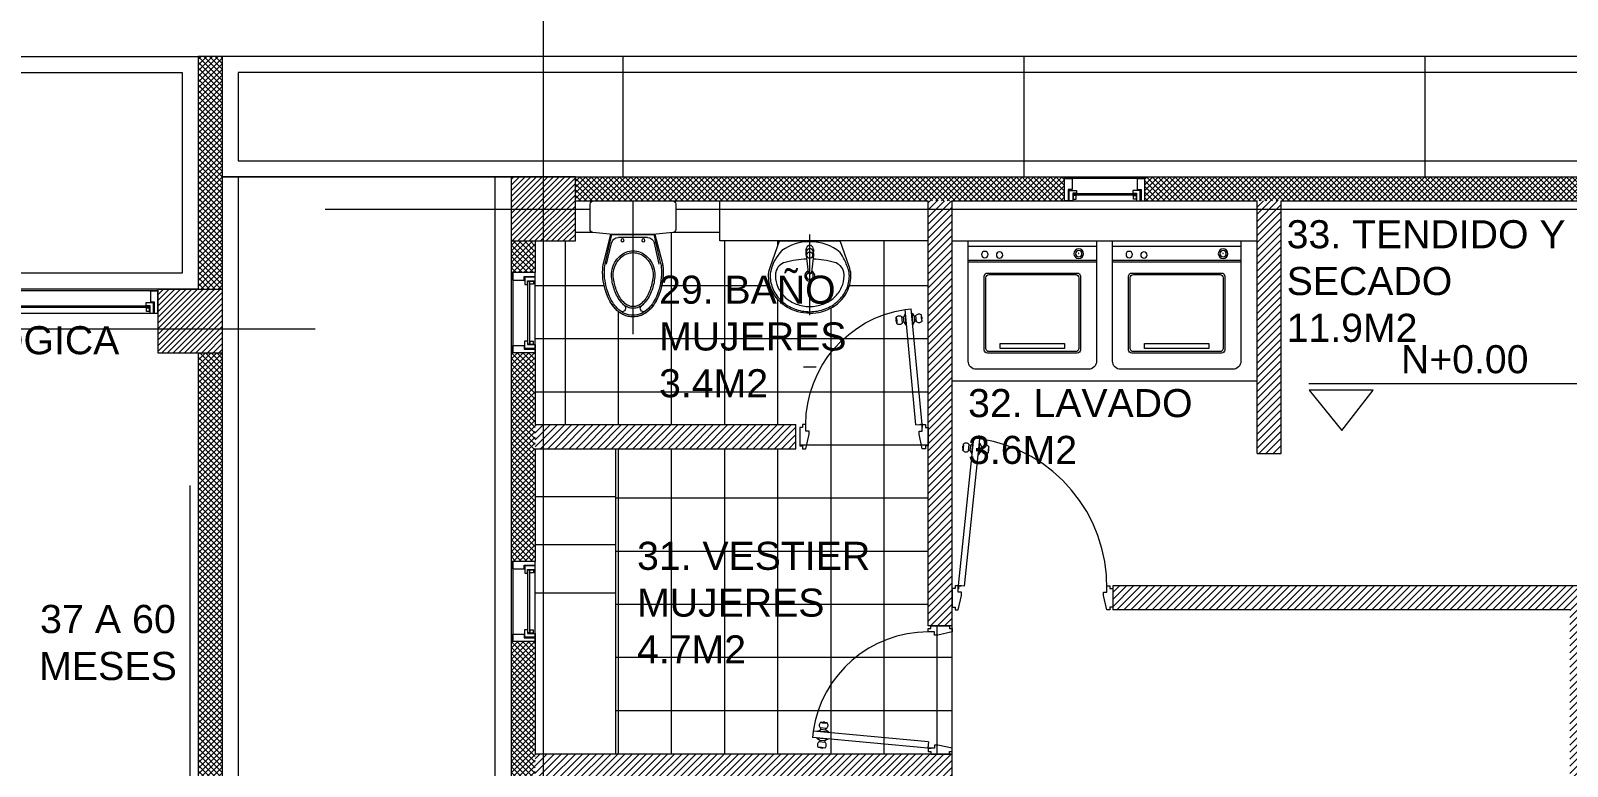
# Model space of a CAD drawing. Extents: x 98839 to 99031, y 101876 to 101926.
# Drawn here: x 98878.09 to 98887.67, y 101915.07 to 101919.66 of the extents above; entities that cross this region are included whole.
import ezdxf

# ---------------------------------------------------------------- set-up
doc = ezdxf.new("R2010")
doc.units = 0
doc.header["$LTSCALE"] = 8
doc.header["$MEASUREMENT"] = 0
doc.linetypes.add('DASHDOTX2', pattern=[2, 1, -0.5, 0, -0.5])
doc.linetypes.add('HIDDEN', pattern=[0.375, 0.25, -0.125])
doc.layers.get('0').update_dxf_attribs({"linetype": 'CONTINUOUS', "lineweight": 9})
for name, color, linetype, lineweight in [('5- 0.18 (muebles fijos)', 3, 'CONTINUOUS', 18), ('A_ACHU-1', 253, 'CONTINUOUS', 0), ('A_CARP-MAD', 46, 'CONTINUOUS', 18), ('A_CARP-MET', 126, 'CONTINUOUS', 18), ('A_CLRA-YESO', 71, 'CONTINUOUS', 18), ('A_COLS', 1, 'CONTINUOUS', 20), ('A_EJES', 75, 'DASHDOTX2', 5), ('A_EJES-APAR', 75, 'DASHDOTX2', 5), ('A_MUEB-ACHU', 8, 'CONTINUOUS', 9), ('A_MUEB-ARCH', 64, 'CONTINUOUS', 15), ('A_MUEB-FIJO', 3, 'CONTINUOUS', 15), ('A_MURO', 7, 'CONTINUOUS', 20), ('A_PISO-ACHU', 251, 'CONTINUOUS', 0), ('A_PISO-GRAN', 250, 'CONTINUOUS', 0), ('A_PROY', 16, 'HIDDEN', 5), ('A_PUER', 134, 'CONTINUOUS', 18), ('A_TEXT', 154, 'CONTINUOUS', 0), ('A_TEXT-NIVL', 54, 'CONTINUOUS', 20), ('A_TEXT-NOTA', 53, 'CONTINUOUS', 20), ('A_VENT', 124, 'CONTINUOUS', 18), ('DRYWALL', 146, 'CONTINUOUS', 9), ('MOBILIARIO', 3, 'CONTINUOUS', 15)]:
    doc.layers.add(name, color=color, linetype=linetype, lineweight=lineweight)
doc.styles.add('ARIAL', font='arial.ttf')
doc.styles.add('DIM', font='arial.ttf')
pattern_1 = [(45, (0, 0), (-0.0176776695297, 0.0176776695297), []), (135, (0, 0), (-0.0176776695297, -0.0176776695297), [])]
pattern_2 = [(45, (0, 0), (-0.022097086912, 0.022097086912), [])]
pattern_3 = [(45, (-164.107538, 0), (-0.0176776695297, 0.0176776695297), [])]

# ---------------------------------------------------------------- blocks, each defined once
blk = doc.blocks.new('NIVEL ARQUITECTONICO')
at = {"layer": 'A_TEXT-NIVL'}
blk.add_line((-0.8796, 0), (0, 0), dxfattribs=at)
blk.add_lwpolyline([(-0.7761, -0.1464), (-0.6785, -0.0214), (-0.8785, -0.0214)], close=True, dxfattribs=at)
at = {"layer": 'A_TEXT-NOTA', "linetype": 'Continuous', "style": 'ARIAL'}
blk.add_attdef('Q', (-0.5919, 0.0318), '', height=0.0875, dxfattribs=at)
blk = doc.blocks.new('griferia lavamanos planta')
at = {"layer": 'A_MUEB-FIJO'}
for p, q in [((-0.0092, 0.0076), (-0.0305, 0.0076)), ((-0.0092, 0.0076), (-0.0092, 0.0021)), ((-0.0092, 0.0076), (0.0994, -0.0055)), ((-0.0092, -0.0389), (-0.0306, -0.0389)), ((-0.0092, -0.0389), (0.0994, -0.0258)), ((-0.0092, -0.0334), (-0.0092, -0.0389))]:
    blk.add_line(p, q, dxfattribs=at)
blk.add_arc((0.0965, -0.0157), 0.0105, 285.82394, 74.17606, dxfattribs=at)
at = {"layer": 'A_MUEB-FIJO', "extrusion": (0, 0, -1)}
for centre in [(-0.0305, -0.0157), (-0.0092, -0.0157)]:
    blk.add_ellipse(centre, major_axis=(-0.0433, 0), ratio=0.536655, start_param=4.711716, end_param=7.854654, dxfattribs=at)
at = {"layer": 'A_MUEB-FIJO'}
blk.add_ellipse((-0.0092, -0.0157), major_axis=(-0.0196, 0), ratio=0.90251, dxfattribs=at)
blk = doc.blocks.new('lavamanos fluxometro NUEVO de colgar')
at = {"layer": 'A_EJES-APAR'}
blk.add_line((0, -0.5529), (0, -0.0503), dxfattribs=at)
at = {"layer": 'A_MUEB-ACHU'}
for points in [[(-0.0201, -0.2028, 0.058386), (-0.1541, -0.2233, 0.279321), (-0.2116, -0.2839, 0.053416), (-0.2142, -0.3078, 0.107904), (-0.1987, -0.3784, 0.101905), (-0.1526, -0.4413, 0.094429), (-0.0841, -0.483, 0.089747), (0, -0.4982, 0.089747), (0.0841, -0.483, 0.094429), (0.1526, -0.4413, 0.101905), (0.1987, -0.3784, 0.107904), (0.2142, -0.3078, 0.053416), (0.2116, -0.2839, 0.145409), (0.1895, -0.2437)], [(0.1889, -0.2442, 0.14211), (0.154, -0.2233, 0.058332), (0.0201, -0.2028, 0.058332)]]:
    blk.add_lwpolyline(points, format="xyb", dxfattribs=at)
for radius, start, end in [(0.0319, 110.26302, 69.73698), (0.0223, 116.12357, 63.87643)]:
    blk.add_arc((0, -0.3078), radius, start, end, dxfattribs=at)
at = {"layer": 'A_MUEB-FIJO'}
for p, q in [((-0.2447, -0.2491), (-0.1889, -0.0896)), ((0.2447, -0.2491), (0.1889, -0.0896))]:
    blk.add_line(p, q, dxfattribs=at)
for points in [[(0, -0.0951, 0.167625), (-0.1736, -0.1497, 0.142025), (-0.2434, -0.277, 0.053416), (-0.2467, -0.3078, 0.107904), (-0.2283, -0.392, 0.101905), (-0.1744, -0.4655, 0.094429), (-0.0955, -0.5134, 0.089747), (0, -0.5307, 0.089747), (0.0955, -0.5134, 0.094429), (0.1744, -0.4655, 0.101905), (0.2283, -0.392, 0.107904), (0.2467, -0.3078, 0.053416), (0.2434, -0.277, 0.041696), (0.2163, -0.2078)], [(0.2162, -0.2078, 0.023881), (0.1902, -0.1618, 0.186733), (0, -0.0951, 0.164325)], [(0, -0.5407, -0.135313), (-0.1423, -0.5018, -0.151013), (-0.2374, -0.3962, -0.120701), (-0.2564, -0.2976, -0.085647), (-0.2447, -0.2491)], [(0, -0.5407, 0.135313), (0.1423, -0.5018, 0.151013), (0.2374, -0.3962, 0.120701), (0.2564, -0.2976, 0.085647), (0.2447, -0.2491)]]:
    blk.add_lwpolyline(points, format="xyb", dxfattribs=at)
blk.add_lwpolyline([(-0.1889, -0.0896), (0.1889, -0.0896)], dxfattribs=at)
at = {"layer": 'A_COLS', "rotation": 270}
blk.add_blockref('griferia lavamanos planta', (0.0157, -0.1875), dxfattribs=at)
blk = doc.blocks.new('*U476')
at = {"layer": 'A_PISO-ACHU'}
blk.add_line((-0.1588, 0), (-0.2391, 0), dxfattribs=at)
blk.add_wipeout([(-0.3879, 0.7874), (-0.01, 0.7874), (0.0458, 0.6279), (0.0556, 0.5945), (0.0556, 0.5391), (0.0435, 0.4929), (0.0245, 0.455), (0.0009, 0.4231), (-0.0217, 0.4006), (-0.0627, 0.3717), (-0.1018, 0.3537), (-0.1578, 0.3393), (-0.1892, 0.3365), (-0.1985, 0.3363), (-0.2467, 0.3404), (-0.2869, 0.3504), (-0.3264, 0.367), (-0.3481, 0.3795), (-0.3868, 0.4104), (-0.4078, 0.434), (-0.4299, 0.4679), (-0.45, 0.5205), (-0.4554, 0.5606), (-0.4533, 0.5961), (-0.4466, 0.6207), (-0.4268, 0.6762), (-0.4189, 0.6989)]).dxf.layer = 'A_MUEB-FIJO'
at = {"layer": 'A_MUEB-FIJO', "rotation": 359.999999999987}
blk.add_blockref('lavamanos fluxometro NUEVO de colgar', (-0.199, 0.877), dxfattribs=at)
blk = doc.blocks.new('puerta mad .80mt')
at = {"layer": '5- 0.18 (muebles fijos)'}
blk.add_line((21.3862, 37.751), (21.3862, 37.751), dxfattribs=at)
at = {"layer": 'A_ACHU-1'}
for p, q in [((21.2799, 37.6947), (21.2809, 37.706)), ((21.2799, 37.6947), (21.2825, 37.6945)), ((21.2809, 37.706), (21.2836, 37.7058)), ((21.2812, 37.6802), (21.2825, 37.6945)), ((21.2825, 37.6945), (21.2849, 37.7201)), ((21.3161, 37.677), (21.3198, 37.7168)), ((21.3264, 37.6807), (21.3165, 37.6817)), ((21.3293, 37.7112), (21.3193, 37.7121)), ((21.3262, 37.6786), (21.3295, 37.7134)), ((21.3292, 37.6783), (21.3262, 37.6786)), ((21.3366, 37.66), (21.3292, 37.6783)), ((21.3324, 37.7131), (21.3295, 37.7134)), ((21.343, 37.7297), (21.3324, 37.7131)), ((21.3366, 37.66), (21.343, 37.7297)), ((21.3396, 37.6597), (21.3366, 37.66)), ((21.346, 37.7294), (21.343, 37.7297)), ((21.346, 37.7294), (21.343, 37.7297)), ((21.3774, 37.6562), (21.3804, 37.656)), ((21.3804, 37.656), (21.3869, 37.7257)), ((21.3804, 37.656), (21.391, 37.6725)), ((21.3839, 37.7259), (21.3869, 37.7257)), ((21.3839, 37.7259), (21.3869, 37.7257)), ((21.3869, 37.7257), (21.3943, 37.7074)), ((21.391, 37.6725), (21.3939, 37.6723)), ((21.3939, 37.6723), (21.3972, 37.7071)), ((21.3942, 37.6744), (21.4041, 37.6735)), ((21.3943, 37.7074), (21.3972, 37.7071)), ((21.397, 37.7049), (21.4069, 37.704)), ((21.4037, 37.6689), (21.4074, 37.7087)), ((21.4385, 37.6656), (21.4399, 37.6799)), ((21.4399, 37.6799), (21.4422, 37.7054)), ((21.4425, 37.6796), (21.4399, 37.6799)), ((21.4435, 37.6909), (21.4409, 37.6912)), ((21.4425, 37.6796), (21.4435, 37.6909)), ((21.2813, 37.0174), (21.28, 37.0174)), ((21.2814, 37.0339), (21.2813, 37.0174)), ((21.2814, 37.0339), (21.2819, 37.0389)), ((21.2816, 37.0359), (21.2981, 37.0345)), ((21.2817, 37.0369), (21.2907, 37.0361)), ((21.2981, 37.0355), (21.2981, 37.0345))]:
    blk.add_line(p, q, dxfattribs=at)
blk.add_circle((21.2816, 37.0354), 0.00188, dxfattribs=at)
for centre, radius, start, end in [((21.1912, 37.7087), 0.0943, 342.45333, 6.93117), ((21.3002, 37.6952), 0.0242, 218.29507, 311.08943), ((21.3008, 37.7018), 0.0242, 38.29507, 131.08943), ((21.4226, 37.6838), 0.0242, 218.29507, 311.08943), ((21.4233, 37.6905), 0.0242, 38.29507, 131.08943), ((21.5322, 37.677), 0.0943, 162.45333, 186.93117), ((21.2816, 37.0354), 0.000938, 85, 265), ((21.2816, 37.0354), 0.000937, 265, 85)]:
    blk.add_arc(centre, radius, start, end, dxfattribs=at)
at = {"layer": 'A_CARP-MAD'}
for points in [[(21.2431, 36.9024), (21.2601, 36.9024), (21.2601, 36.8854), (21.2801, 36.8854), (21.3001, 36.9754), (21.3001, 36.9954), (21.2801, 36.9954), (21.2801, 37.0354), (21.2601, 37.0354), (21.2601, 37.0184), (21.2431, 37.0184)], [(22.0431, 36.9024), (22.0261, 36.9024), (22.0261, 36.8854), (22.0061, 36.8854), (21.9861, 36.9754), (21.9861, 36.9954), (22.0061, 36.9954), (22.0061, 37.0354), (22.0261, 37.0354), (22.0261, 37.0184), (22.0431, 37.0184)]]:
    blk.add_lwpolyline(points, close=True, dxfattribs=at)
at = {"layer": 'A_PROY'}
blk.add_arc((21.2789, 37.0344), 0.7272, 0.08167, 81.49464, dxfattribs=at)
at = {"layer": 'A_PUER'}
for p, q in [((21.2817, 37.0369), (21.3486, 37.7568)), ((21.3195, 37.0336), (21.3864, 37.7536)), ((21.3864, 37.7536), (21.3486, 37.7568)), ((21.3195, 37.0336), (21.2817, 37.0369))]:
    blk.add_line(p, q, dxfattribs=at)
blk = doc.blocks.new('puerta mad 1mt')
at = {"layer": '5- 0.18 (muebles fijos)'}
blk.add_line((0.1553, 0.9898), (0.1553, 0.9898), dxfattribs=at)
at = {"layer": 'A_ACHU-1'}
for p, q in [((0.0509, 0.934), (0.0535, 0.9595)), ((0.1118, 0.9685), (0.101, 0.9521)), ((0.1045, 0.8989), (0.1118, 0.9685)), ((0.1148, 0.9682), (0.1118, 0.9685)), ((0.1148, 0.9682), (0.1118, 0.9685)), ((0.1483, 0.8943), (0.1556, 0.964)), ((0.1526, 0.9643), (0.1556, 0.964)), ((0.1526, 0.9643), (0.1556, 0.964)), ((0.1556, 0.964), (0.1628, 0.9456)), ((0.0483, 0.9343), (0.0494, 0.9455)), ((0.0483, 0.9343), (0.0509, 0.934)), ((0.0494, 0.9455), (0.0521, 0.9453)), ((0.0494, 0.9197), (0.0509, 0.934)), ((0.0842, 0.9161), (0.0884, 0.9559)), ((0.0946, 0.9197), (0.0847, 0.9208)), ((0.0978, 0.9502), (0.0879, 0.9512)), ((0.0944, 0.9176), (0.098, 0.9524)), ((0.0973, 0.9173), (0.0944, 0.9176)), ((0.1045, 0.8989), (0.0973, 0.9173)), ((0.101, 0.9521), (0.098, 0.9524)), ((0.1075, 0.8986), (0.1045, 0.8989)), ((0.1453, 0.8946), (0.1483, 0.8943)), ((0.1483, 0.8943), (0.1591, 0.9108)), ((0.1591, 0.9108), (0.162, 0.9105)), ((0.162, 0.9105), (0.1657, 0.9453)), ((0.1623, 0.9127), (0.1722, 0.9116)), ((0.1628, 0.9456), (0.1657, 0.9453)), ((0.1654, 0.9431), (0.1754, 0.9421)), ((0.1717, 0.907), (0.1759, 0.9468)), ((0.2065, 0.9033), (0.208, 0.9176)), ((0.208, 0.9176), (0.2107, 0.9431)), ((0.2107, 0.9173), (0.208, 0.9176)), ((0.2118, 0.9286), (0.2092, 0.9289)), ((0.2107, 0.9173), (0.2118, 0.9286)), ((0.0213, 0.057), (0.0199, 0.057)), ((0.0214, 0.0735), (0.0213, 0.057)), ((0.0214, 0.0735), (0.0218, 0.0785)), ((0.0215, 0.0755), (0.038, 0.0741)), ((0.0216, 0.0765), (0.0307, 0.0757)), ((0.0381, 0.0751), (0.038, 0.0741))]:
    blk.add_line(p, q, dxfattribs=at)
blk.add_circle((0.0215, 0.075), 0.00188, dxfattribs=at)
for centre, radius, start, end in [((-0.0402, 0.9492), 0.0943, 341.79754, 6.27538), ((0.0692, 0.9411), 0.0242, 37.63928, 130.43364), ((0.0685, 0.9345), 0.0242, 217.63928, 310.43364), ((0.1909, 0.9217), 0.0242, 217.63928, 310.43364), ((0.1916, 0.9284), 0.0242, 37.63928, 130.43364), ((0.3003, 0.9136), 0.0943, 161.79754, 186.27538), ((0.0215, 0.075), 0.000938, 85, 265), ((0.0215, 0.075), 0.000937, 265, 85)]:
    blk.add_arc(centre, radius, start, end, dxfattribs=at)
at = {"layer": 'A_CARP-MAD'}
for points in [[(-0.017, -0.058), (0, -0.058), (0, -0.075), (0.02, -0.075), (0.04, 0.015), (0.04, 0.035), (0.02, 0.035), (0.02, 0.075), (0, 0.075), (0, 0.058), (-0.017, 0.058)], [(0.983, -0.058), (0.966, -0.058), (0.966, -0.075), (0.946, -0.075), (0.926, 0.015), (0.926, 0.035), (0.946, 0.035), (0.946, 0.075), (0.966, 0.075), (0.966, 0.058), (0.983, 0.058)]]:
    blk.add_lwpolyline(points, close=True, dxfattribs=at)
at = {"layer": 'A_PROY'}
blk.add_arc((0.0162, 0.0728), 0.9299, 358.90252, 81.38744, dxfattribs=at)
at = {"layer": 'A_PUER'}
for p, q in [((0.0216, 0.0765), (0.1176, 0.9956)), ((0.0595, 0.0732), (0.1555, 0.9923)), ((0.1555, 0.9923), (0.1176, 0.9956)), ((0.0595, 0.0732), (0.0216, 0.0765))]:
    blk.add_line(p, q, dxfattribs=at)
blk = doc.blocks.new('sanitario convencional planta')
blk.add_wipeout([(-0.247, 0), (0.2384, 0), (0.2576, -0.003), (0.2656, -0.0126), (0.267, -0.0343), (0.267, -0.1781), (0.2618, -0.1915), (0.249, -0.198), (0.237, -0.1991), (0.137, -0.2102), (0.1848, -0.3974), (0.1884, -0.4347), (0.1881, -0.4735), (0.1792, -0.5288), (0.1676, -0.5707), (0.1557, -0.6024), (0.1341, -0.6407), (0.1156, -0.6654), (0.0688, -0.7058), (0.0289, -0.7204), (0, -0.7234), (-0.0318, -0.7197), (-0.0745, -0.7027), (-0.0978, -0.6849), (-0.1296, -0.6475), (-0.1519, -0.6097), (-0.1683, -0.5693), (-0.1787, -0.5313), (-0.1861, -0.486), (-0.1884, -0.4271), (-0.1731, -0.3491), (-0.137, -0.2102), (-0.2398, -0.1989), (-0.2539, -0.1968), (-0.2635, -0.1894), (-0.267, -0.1781), (-0.267, -0.02), (-0.2639, -0.0093), (-0.2526, -0.0008)]).dxf.layer = 'MOBILIARIO'
at = {"layer": 'MOBILIARIO'}
for p, q in [((0, 0), (0, -0.8303)), ((-0.137, -0.2102), (-0.1818, -0.383)), ((-0.173, -0.3922), (-0.1318, -0.2102)), ((-0.1643, -0.394), (-0.1339, -0.2642)), ((-0.137, -0.2102), (0.137, -0.2102)), ((0.125, -0.2102), (-0.125, -0.2102)), ((-0.0905, -0.2288), (0.0905, -0.2288)), ((0.173, -0.3922), (0.1318, -0.2102)), ((0.1643, -0.394), (0.1339, -0.2642))]:
    blk.add_line(p, q, dxfattribs=at)
blk.add_lwpolyline([(0.247, 0), (-0.247, 0, 0.414214), (-0.267, -0.02), (-0.267, -0.1781, 0.385714), (-0.249, -0.198), (-0.125, -0.2102), (-0.137, -0.2102), (-0.1818, -0.383, 0.075478), (-0.1882, -0.4633, 0.03871), (-0.177, -0.5382, 0.043116), (-0.1592, -0.5933, 0.05095), (-0.1296, -0.6475, 0.051053), (-0.0978, -0.6849, 0.086604), (-0.0605, -0.71, 0.061763), (-0.0224, -0.7216, 0.08632), (0.0224, -0.7216, 0.089224), (0.0743, -0.7027, 0.08292), (0.1074, -0.6751, 0.030058), (0.1371, -0.6363, 0.064909), (0.162, -0.5862, 0.02795), (0.1816, -0.5173, 0.059134), (0.1888, -0.4469, 0.046588), (0.1818, -0.383), (0.137, -0.2102), (0.125, -0.2102), (0.249, -0.198, 0.385714), (0.267, -0.1781), (0.267, -0.02, 0.414214), (0.247, 0)], format="xyb", close=True, dxfattribs=at)
for centre in [(-0.065, -0.2462), (0.065, -0.2462)]:
    blk.add_circle(centre, 0.01, dxfattribs=at)
for centre, radius, start, end in [((-0.0905, -0.2731), 0.0443, 90, 168.29554), ((0.0905, -0.2731), 0.0443, 11.70446, 90), ((0.073, -0.4432), 0.2619, 166.7026, 180), ((0.0211, -0.4616), 0.1576, 131.55563, 171.59835), ((0.0211, -0.4616), 0.1466, 131.53547, 171.66825), ((-0.0011, -0.4348), 0.1229, 90.22001, 132.08813), ((-0.0011, -0.4348), 0.1118, 90.22001, 132.11427), ((-0.002, -0.4348), 0.1118, 47.88573, 89.77999), ((-0.002, -0.4348), 0.1229, 47.91187, 89.77999), ((-0.0242, -0.4616), 0.1466, 8.33175, 48.46453), ((-0.0242, -0.4616), 0.1576, 8.40165, 48.44437), ((-0.073, -0.4432), 0.2619, 0, 13.2974), ((0.2208, -0.4403), 0.4097, 180.40002, 201.25676), ((0.073, -0.4432), 0.2512, 168.29554, 180), ((0.2208, -0.4403), 0.399, 180.41068, 201.25676), ((-0.0012, -0.4627), 0.1358, 169.74826, 190.04581), ((-0.0012, -0.4627), 0.1248, 169.66664, 190.17775), ((-0.0019, -0.4627), 0.1248, 349.82225, 10.33336), ((-0.0019, -0.4627), 0.1358, 349.95419, 10.25174), ((-0.2208, -0.4403), 0.399, 338.74324, 359.58932), ((-0.2208, -0.4403), 0.4097, 338.74324, 359.59998), ((-0.073, -0.4432), 0.2512, 0, 11.70446), ((0.1871, -0.4467), 0.3244, 187.02652, 201.96806), ((0.1871, -0.4467), 0.3133, 186.97265, 201.98894), ((0.0871, -0.4918), 0.2149, 200.78805, 223.46959), ((0.0871, -0.4918), 0.2038, 200.75624, 223.61759), ((-0.0902, -0.4918), 0.2038, 316.38241, 339.24376), ((-0.0902, -0.4918), 0.2149, 316.53041, 339.21195), ((-0.1902, -0.4467), 0.3133, 338.01106, 353.02735), ((-0.1902, -0.4467), 0.3244, 338.03194, 352.97348), ((0.0968, -0.4885), 0.2767, 201.25676, 223.28454), ((0.0968, -0.4885), 0.266, 201.25676, 223.28454), ((-0.0669, -0.6701), 0.021, 245.98431, 49.34633), ((-0.0141, -0.5966), 0.0696, 218.16781, 253.43432), ((-0.0141, -0.5966), 0.0586, 217.68259, 254.1454), ((-0.0001, -0.5878), 0.0828, 245.849, 268.97195), ((-0.0001, -0.5878), 0.0718, 245.26019, 268.97195), ((-0.003, -0.5878), 0.0718, 271.02805, 294.73981), ((-0.003, -0.5878), 0.0828, 271.02805, 294.151), ((0.011, -0.5966), 0.0586, 285.8546, 322.31741), ((0.011, -0.5966), 0.0696, 286.56568, 321.83219), ((0.0672, -0.6689), 0.022, 130.14687, 291.79193), ((-0.0968, -0.4885), 0.266, 316.71546, 338.74324), ((-0.0968, -0.4885), 0.2767, 316.71546, 338.74324), ((0, -0.5797), 0.1436, 223.28454, 270), ((0, -0.5797), 0.133, 223.28454, 270), ((0, -0.5797), 0.133, 270, 316.71546), ((0, -0.5797), 0.1436, 270, 316.71546)]:
    blk.add_arc(centre, radius, start, end, dxfattribs=at)
blk = doc.blocks.new('*U792')
at = {"layer": 'A_CARP-MAD'}
blk.add_lwpolyline([(0.1397, -0.0466), (0.0701, -0.0466), (0.0701, -0.0232), (0, -0.0232), (0, 0), (0.1397, 0)], dxfattribs=at)
for points in [[(0, -0.0279), (0.0652, -0.0279), (0.0652, -0.0744), (0.0479, -0.0744), (0.0479, -0.0511), (0, -0.0511)], [(0, -0.0279), (0.0652, -0.0279), (0.0652, -0.0744), (0.0479, -0.0744), (0.0479, -0.0511), (0, -0.0511)], [(0.0333, -0.0713), (0.0333, -0.0538), (0.0104, -0.0538), (0.0104, -0.0713)], [(0, -0.4721), (0.0652, -0.4721), (0.0652, -0.4256), (0.0479, -0.4256), (0.0479, -0.4489), (0, -0.4489)], [(0, -0.4768), (0, -0.5), (0.1397, -0.5), (0.1397, -0.4534), (0.0701, -0.4534), (0.0701, -0.4768)], [(0.0333, -0.4287), (0.0333, -0.4462), (0.0104, -0.4462), (0.0104, -0.4287)]]:
    blk.add_lwpolyline(points, close=True, dxfattribs=at)
at = {"layer": 'A_CARP-MET'}
blk.add_line((0.1397, -0.0466), (0.1397, 0), dxfattribs=at)
blk.add_lwpolyline([(0.0333, -0.0713), (0.0333, -0.0538), (0.0104, -0.0538), (0.0104, -0.0713)], close=True, dxfattribs=at)
at = {"layer": 'A_VENT'}
for p, q in [((0, -0.5), (0, 0)), ((0.1397, 0), (0.1397, -0.5))]:
    blk.add_line(p, q, dxfattribs=at)
blk.add_lwpolyline([(0.0361, -0.0538), (0.0361, -0.4462), (0.0454, -0.4462), (0.0454, -0.0538)], close=True, dxfattribs=at)
blk = doc.blocks.new('*U56')
at = {"layer": 'A_CARP-MAD'}
blk.add_lwpolyline([(0.1397, -0.0466), (0.0701, -0.0466), (0.0701, -0.0232), (0, -0.0232), (0, 0), (0.1397, 0)], dxfattribs=at)
for points in [[(0, -0.0279), (0.0652, -0.0279), (0.0652, -0.0744), (0.0479, -0.0744), (0.0479, -0.0511), (0, -0.0511)], [(0, -0.0279), (0.0652, -0.0279), (0.0652, -0.0744), (0.0479, -0.0744), (0.0479, -0.0511), (0, -0.0511)], [(0.0333, -0.0713), (0.0333, -0.0538), (0.0104, -0.0538), (0.0104, -0.0713)], [(0, -2.946), (0.0652, -2.946), (0.0652, -2.8995), (0.0479, -2.8995), (0.0479, -2.9228), (0, -2.9228)], [(0, -2.9507), (0, -2.9739), (0.1397, -2.9739), (0.1397, -2.9273), (0.0701, -2.9273), (0.0701, -2.9507)], [(0.0333, -2.9027), (0.0333, -2.9201), (0.0104, -2.9201), (0.0104, -2.9027)]]:
    blk.add_lwpolyline(points, close=True, dxfattribs=at)
at = {"layer": 'A_CARP-MET'}
blk.add_line((0.1397, -0.0466), (0.1397, 0), dxfattribs=at)
blk.add_lwpolyline([(0.0333, -0.0713), (0.0333, -0.0538), (0.0104, -0.0538), (0.0104, -0.0713)], close=True, dxfattribs=at)
at = {"layer": 'A_VENT'}
for p, q in [((0, -2.9739), (0, 0)), ((0.1397, 0), (0.1397, -2.9739))]:
    blk.add_line(p, q, dxfattribs=at)
blk.add_lwpolyline([(0.0361, -0.0538), (0.0361, -2.9201), (0.0454, -2.9201), (0.0454, -0.0538)], close=True, dxfattribs=at)
blk = doc.blocks.new('LAVADORA PLANTA')
for points in [[(-0.35, 0.05, 0.414214), (-0.3, 0), (0.4, 0, 0.414214), (0.45, 0.05), (0.45, 0.8), (-0.35, 0.8)], [(0.35, 0.12), (0.35, 0.58, 0.414214), (0.33, 0.6), (-0.23, 0.6), (-0.23, 0.6, 0.414214), (-0.25, 0.58), (-0.25, 0.12, 0.414214), (-0.23, 0.1), (0.33, 0.1, 0.414214)], [(0.34, 0.13), (0.34, 0.57, 0.414214), (0.32, 0.59), (0.32, 0.59), (-0.22, 0.59, 0.414214), (-0.24, 0.57), (-0.24, 0.57), (-0.24, 0.13, 0.414214), (-0.22, 0.11), (-0.22, 0.11), (0.32, 0.11, 0.414214)]]:
    blk.add_lwpolyline(points, format="xyb", close=True)
for points in [[(0.45, 0.7672), (-0.35, 0.7672)], [(0.45, 0.68), (-0.35, 0.68)], [(0.45, 0.67), (-0.35, 0.67)]]:
    blk.add_lwpolyline(points)
blk.add_lwpolyline([(-0.15, 0.16), (-0.15, 0.13), (0.25, 0.13), (0.25, 0.16)], close=True)
for centre, radius in [((-0.2392, 0.7207), 0.03), ((-0.2392, 0.7207), 0.02), ((-0.2392, 0.7233), 0.00127), ((0.2545, 0.7124), 0.02), ((0.3461, 0.715), 0.02)]:
    blk.add_circle(centre, radius)
blk = doc.blocks.new('A$C03AA6179')
at = {"layer": 'MOBILIARIO', "xscale": -1, "rotation": 270}
for p in [(-0.8, 1.25), (-0.8, 0.35)]:
    blk.add_blockref('LAVADORA PLANTA', p, dxfattribs=at)

msp = doc.modelspace()

# ---------------------------------------------------------------- hatches: boundary and pattern name
at = {"layer": 'A_CLRA-YESO', "true_color": 0xd10000}
h = msp.add_hatch(dxfattribs=at)
h.set_pattern_fill('ANSI37', color=12, scale=0.2)
h.set_pattern_definition(pattern_1)
h.paths.add_polyline_path([(98879.1332, 101919.4994), (98879.2832, 101919.4994), (98879.2832, 101918.0494), (98879.1332, 101918.0494)])
h.paths.add_polyline_path([(98879.1332, 101917.6494), (98879.2832, 101917.6494), (98879.2832, 101910.0994), (98879.1332, 101910.0994)])
h.paths.add_polyline_path([(98875.1332, 101910.8994), (98875.2832, 101910.8994), (98875.2832, 101909.8494), (98877.8832, 101909.8494), (98877.8832, 101909.6994), (98875.1332, 101909.6994)])
h.paths.add_polyline_path([(98867.8332, 101909.8494), (98871.4332, 101909.8494), (98871.4332, 101910.8994), (98871.5832, 101910.8994), (98871.5832, 101909.6994), (98867.8332, 101909.6994)])
h.paths.add_polyline_path([(98870.8082, 101918.2994), (98870.9582, 101918.2994), (98870.9582, 101917.7994), (98870.8082, 101917.7994)])
h.paths.add_polyline_path([(98872.6582, 101918.0494), (98873.1582, 101918.0494), (98873.1582, 101917.8994), (98872.8082, 101917.8994), (98872.8082, 101917.6494), (98873.9082, 101917.6494), (98873.9082, 101917.8994), (98873.5582, 101917.8994), (98873.5582, 101918.0494), (98874.0582, 101918.0494), (98874.0582, 101917.1494), (98873.9082, 101917.1494), (98873.9082, 101917.4994), (98872.8082, 101917.4994), (98872.8082, 101917.1494), (98872.6582, 101917.1494)])
h.paths.add_polyline_path([(98875.7582, 101918.3994), (98875.9082, 101918.3994), (98875.9082, 101917.8994), (98875.7582, 101917.8994)])
h = msp.add_hatch(dxfattribs=at)
h.set_pattern_fill('ANSI37', color=12, scale=0.2)
h.set_pattern_definition(pattern_1)
h.paths.add_polyline_path([(98884.5347, 101918.5994), (98884.5347, 101918.7494), (98881.4848, 101918.7494), (98881.4848, 101918.5994)])
h.paths.add_polyline_path([(98885.0347, 101918.7494), (98885.0347, 101918.5994), (98890.1847, 101918.5994), (98890.1847, 101918.7494)])
at = {"layer": 'A_CLRA-YESO', "true_color": 0x57ad00}
h = msp.add_hatch(dxfattribs=at)
h.set_pattern_fill('ANSI31', color=74, scale=0.25)
h.set_pattern_definition(pattern_2)
h.paths.add_polyline_path([(98883.8347, 101918.5994), (98883.6847, 101918.5994), (98883.6847, 101915.9492), (98883.8347, 101915.9492)])
h.paths.add_polyline_path([(98885.8847, 101918.5994), (98885.7347, 101918.5994), (98885.7347, 101917.0244), (98885.8847, 101917.0244)])
at = {"layer": 'A_CLRA-YESO', "true_color": 0xd10000}
h = msp.add_hatch(dxfattribs=at)
h.set_pattern_fill('ANSI37', color=12, scale=0.2)
h.set_pattern_definition(pattern_1)
h.paths.add_polyline_path([(98881.2347, 101918.3494), (98881.0847, 101918.3494), (98881.0847, 101918.1519), (98881.2347, 101918.1519)])
h.paths.add_polyline_path([(98881.2347, 101911.9969), (98881.0847, 101911.9969), (98881.0847, 101911.5495), (98881.2347, 101911.5495)])
h.paths.add_polyline_path([(98881.0847, 101916.3519), (98881.2347, 101916.3519), (98881.2347, 101917.6519), (98881.0847, 101917.6519)])
h.paths.add_polyline_path([(98881.2347, 101913.7969), (98881.0847, 101913.7969), (98881.0847, 101912.4969), (98881.2347, 101912.4969)])
h.paths.add_polyline_path([(98881.0847, 101914.2969), (98881.2347, 101914.2969), (98881.2347, 101915.8519), (98881.0847, 101915.8519)])
at = {"layer": 'A_CLRA-YESO', "true_color": 0x57ad00}
h = msp.add_hatch(dxfattribs=at)
h.set_pattern_fill('ANSI31', color=74, scale=0.25)
h.set_pattern_definition(pattern_2)
h.paths.add_polyline_path([(98882.8897, 101913.0944), (98881.2347, 101913.0944), (98881.2347, 101912.9444), (98882.8897, 101912.9444)])
h.paths.add_polyline_path([(98883.8347, 101915.1494), (98881.2347, 101915.1494), (98881.2347, 101914.9994), (98883.8347, 101914.9994)])
h.paths.add_polyline_path([(98882.8597, 101917.2044), (98881.2347, 101917.2044), (98881.2347, 101917.0544), (98882.8597, 101917.0544)])
h = msp.add_hatch(dxfattribs=at)
h.set_pattern_fill('ANSI31', color=74, scale=0.25)
h.set_pattern_definition(pattern_2)
h.paths.add_polyline_path([(98887.8347, 101908.4494), (98887.6847, 101908.4494), (98887.6847, 101905.4494), (98887.8347, 101905.4494), (98887.8347, 101906.0494), (98890.4347, 101906.0494), (98890.4347, 101906.1994), (98887.8347, 101906.1994)])
h.paths.add_polyline_path([(98890.4347, 101909.5994), (98887.6847, 101909.5994), (98887.6847, 101909.4494), (98890.4347, 101909.4494)])
h.paths.add_polyline_path([(98887.8347, 101911.3994), (98890.1847, 101911.3994), (98890.1847, 101911.5494), (98887.6847, 101911.5494), (98887.6847, 101910.5994), (98887.8347, 101910.5994)])
h.paths.add_polyline_path([(98886.6847, 101911.5494), (98883.8347, 101911.5494), (98883.8347, 101913.9494), (98886.0347, 101913.9494), (98886.0347, 101912.9494), (98886.1847, 101912.9494), (98886.1847, 101914.0994), (98883.8347, 101914.0994), (98883.8347, 101914.1992), (98883.6847, 101914.1992), (98883.6847, 101911.5494), (98881.4847, 101911.5494), (98881.4847, 101911.3994), (98886.6847, 101911.3994)])
h.paths.add_polyline_path([(98890.4347, 101913.1994), (98890.4347, 101913.1994), (98887.8347, 101913.1994), (98887.8347, 101916.0494), (98890.5847, 101916.0494), (98890.5847, 101916.5244), (98890.4347, 101916.5244), (98890.4347, 101916.1994), (98884.8347, 101916.1994), (98884.8347, 101916.0494), (98887.6847, 101916.0494), (98887.6847, 101913.0494), (98890.4347, 101913.0494)])
at = {"layer": 'A_PISO-ACHU'}
h = msp.add_hatch(dxfattribs=at)
h.set_pattern_fill('ANSI31', color=256, scale=0.2)
h.set_pattern_definition(pattern_3)
h.paths.add_polyline_path([(98890.5847, 101918.7494), (98890.5847, 101918.3494), (98890.1847, 101918.3494), (98890.1847, 101918.7494)])
h.paths.add_polyline_path([(98890.5847, 101911.5494), (98890.5847, 101911.1494), (98890.1847, 101911.1494), (98890.1847, 101911.5494)])
h.paths.add_polyline_path([(98890.5847, 101903.5993), (98890.5847, 101903.1993), (98890.1847, 101903.1993), (98890.1847, 101903.5993)])
h.paths.add_polyline_path([(98881.0847, 101903.5994), (98881.0847, 101903.1994), (98881.4847, 101903.1994), (98881.4847, 101903.5994)])
h.paths.add_polyline_path([(98881.0847, 101911.5495), (98881.0847, 101911.1495), (98881.4847, 101911.1495), (98881.4847, 101911.5495)])
h.paths.add_polyline_path([(98881.0848, 101918.7494), (98881.0848, 101918.3494), (98881.4848, 101918.3494), (98881.4848, 101918.7494)])
h = msp.add_hatch(dxfattribs=at)
h.set_pattern_fill('NET', color=256, scale=2.65, angle=89.99933)
h.set_pattern_definition([(89.9993, (98890.03416, 101872.69075), (-0.33125, 3.9e-06), []), (179.9993, (98890.03416, 101872.69075), (-3.9e-06, -0.33125), [])])
edge = h.paths.add_edge_path()
edge.add_line((98881.2346, 101912.9444), (98881.2346, 101911.5494))
edge.add_line((98881.2346, 101911.5494), (98883.6846, 101911.5494))
edge.add_line((98883.6846, 101911.5494), (98883.6846, 101912.9614))
edge.add_line((98883.6846, 101912.9614), (98883.6676, 101912.9614))
edge.add_line((98883.6676, 101912.9614), (98883.6676, 101912.9444))
edge.add_line((98883.6676, 101912.9444), (98883.6461, 101912.9444))
edge.add_line((98883.6461, 101912.9444), (98883.5881, 101912.3201))
edge.add_line((98883.5881, 101912.3201), (98883.5911, 101912.3198))
edge.add_line((98883.5911, 101912.3198), (98883.5985, 101912.3015))
edge.add_line((98883.5985, 101912.3015), (98883.6014, 101912.3013))
edge.add_line((98883.6014, 101912.3013), (98883.6112, 101912.2982))
edge.add_line((98883.6112, 101912.2982), (98883.6012, 101912.2991))
edge.add_line((98883.6012, 101912.2991), (98883.5982, 101912.2664))
edge.add_line((98883.5982, 101912.2664), (98883.5953, 101912.2667))
edge.add_line((98883.5953, 101912.2667), (98883.5811, 101912.2446))
edge.add_line((98883.5811, 101912.2446), (98883.5791, 101912.223))
edge.add_line((98883.5791, 101912.223), (98883.5413, 101912.2262))
edge.add_arc((98883.6488, 101912.9454), 0.7272, 180.081, 261.49397, ccw=False)
edge.add_line((98882.9216, 101912.9444), (98882.9016, 101912.9444))
edge.add_line((98882.9016, 101912.9444), (98882.9016, 101912.9614))
edge.add_line((98882.9016, 101912.9614), (98882.8846, 101912.9614))
edge.add_line((98882.8846, 101912.9614), (98882.8846, 101912.9444))
edge.add_line((98882.8846, 101912.9444), (98881.2346, 101912.9444))
edge = h.paths.add_edge_path(flags=16)
edge.add_line((98883.6465, 101912.2996), (98883.6452, 101912.2853))
edge.add_line((98883.6452, 101912.2853), (98883.6478, 101912.2851))
edge.add_line((98883.6478, 101912.2851), (98883.6467, 101912.2738))
edge.add_line((98883.6467, 101912.2738), (98883.6428, 101912.2598))
edge.add_arc((98883.7364, 101912.2711), 0.0943, 162.45266, 186.9305, ccw=False)
edge = h.paths.add_edge_path()
edge.add_line((98881.7347, 101914.9994), (98881.7346, 101913.0944))
edge.add_line((98881.7346, 101913.0944), (98882.8846, 101913.0944))
edge.add_line((98882.8846, 101913.0944), (98882.8846, 101912.9614))
edge.add_line((98882.8846, 101912.9614), (98882.9016, 101912.9614))
edge.add_line((98882.9016, 101912.9614), (98882.9016, 101912.9444))
edge.add_line((98882.9016, 101912.9444), (98882.9216, 101912.9444))
edge.add_arc((98883.6488, 101912.9454), 0.7272, 180.081, 261.49397)
edge.add_line((98883.5413, 101912.2262), (98883.5791, 101912.223))
edge.add_line((98883.5791, 101912.223), (98883.5811, 101912.2446))
edge.add_line((98883.5811, 101912.2446), (98883.5987, 101912.2721))
edge.add_line((98883.5987, 101912.2721), (98883.6014, 101912.3013))
edge.add_line((98883.6014, 101912.3013), (98883.5985, 101912.3015))
edge.add_line((98883.5985, 101912.3015), (98883.5911, 101912.3198))
edge.add_line((98883.5911, 101912.3198), (98883.5881, 101912.3201))
edge.add_line((98883.5881, 101912.3201), (98883.6461, 101912.9444))
edge.add_line((98883.6461, 101912.9444), (98883.6676, 101912.9444))
edge.add_line((98883.6676, 101912.9444), (98883.6676, 101912.9614))
edge.add_line((98883.6676, 101912.9614), (98883.6846, 101912.9614))
edge.add_line((98883.6846, 101912.9614), (98883.6846, 101914.1994))
edge.add_line((98883.6846, 101914.1994), (98883.8346, 101914.1994))
edge.add_line((98883.8346, 101914.1994), (98883.8347, 101914.9994))
edge.add_line((98883.8347, 101914.9994), (98881.7347, 101914.9994))
edge = h.paths.add_edge_path(flags=16)
edge.add_line((98882.9665, 101914.856), (98882.9633, 101914.8939))
edge.add_line((98882.9633, 101914.8939), (98882.9906, 101914.8964))
edge.add_line((98882.9906, 101914.8964), (98882.9904, 101914.8994))
edge.add_line((98882.9904, 101914.8994), (98883.0069, 101914.9101))
edge.add_line((98883.0069, 101914.9101), (98883.0067, 101914.913))
edge.add_line((98883.0067, 101914.913), (98883.0075, 101914.92))
edge.add_arc((98883.0182, 101914.9417), 0.0242, 138.9099, 243.73523, ccw=False)
edge.add_line((98883, 101914.9576), (98883.0143, 101914.9589))
edge.add_line((98883.0143, 101914.9589), (98883.0141, 101914.9615))
edge.add_line((98883.0141, 101914.9615), (98883.0253, 101914.9626))
edge.add_line((98883.0253, 101914.9626), (98883.0399, 101914.9613))
edge.add_arc((98883.0249, 101914.9423), 0.0242, -54.98613, 51.70427, ccw=False)
edge.add_line((98883.0387, 101914.9225), (98883.0393, 101914.916))
edge.add_line((98883.0393, 101914.916), (98883.0415, 101914.9162))
edge.add_line((98883.0415, 101914.9162), (98883.0418, 101914.9133))
edge.add_line((98883.0418, 101914.9133), (98883.0601, 101914.9059))
edge.add_line((98883.0601, 101914.9059), (98883.0603, 101914.9029))
edge.add_line((98883.0603, 101914.9029), (98883.6832, 101914.9608))
edge.add_line((98883.6832, 101914.9608), (98883.6828, 101914.9607))
edge.add_arc((98883.6847, 101914.9609), 0.00187, -100.46668, 184.99933, ccw=False)
edge.add_line((98883.6843, 101914.959), (98883.6856, 101914.9444))
edge.add_line((98883.6856, 101914.9444), (98883.6865, 101914.9229))
edge.add_line((98883.6865, 101914.9229), (98883.0639, 101914.8651))
edge.add_line((98883.0639, 101914.8651), (98883.0641, 101914.8621))
edge.add_line((98883.0641, 101914.8621), (98883.0475, 101914.8514))
edge.add_line((98883.0475, 101914.8514), (98883.0478, 101914.8485))
edge.add_line((98883.0478, 101914.8485), (98883.0469, 101914.8415))
edge.add_arc((98883.0363, 101914.8198), 0.0242, -41.0901, 63.73523, ccw=False)
edge.add_line((98883.0545, 101914.8039), (98883.0402, 101914.8026))
edge.add_line((98883.0402, 101914.8026), (98883.0404, 101914.8))
edge.add_line((98883.0404, 101914.8), (98883.0292, 101914.7989))
edge.add_line((98883.0292, 101914.7989), (98883.0146, 101914.8002))
edge.add_arc((98883.0296, 101914.8192), 0.0242, 125.01387, 231.70427, ccw=False)
edge.add_line((98883.0157, 101914.839), (98883.0151, 101914.8455))
edge.add_line((98883.0151, 101914.8455), (98883.013, 101914.8453))
edge.add_line((98883.013, 101914.8453), (98883.0127, 101914.8482))
edge.add_line((98883.0127, 101914.8482), (98882.9944, 101914.8556))
edge.add_line((98882.9944, 101914.8556), (98882.9942, 101914.8586))
edge.add_line((98882.9942, 101914.8586), (98882.9665, 101914.856))
h.paths.add_polyline_path([(98883.6296, 101912.9453), (98883.6296, 101912.9443), (98883.6462, 101912.9429), (98883.6463, 101912.9439)], flags=16)
edge = h.paths.add_edge_path(flags=0)
edge.add_line((98883.684, 101914.9517), (98883.6831, 101914.961))
edge.add_line((98883.6831, 101914.961), (98883.6837, 101914.961))
edge.add_arc((98883.6847, 101914.9609), 0.000937, 4.99933, 172.94133, ccw=False)
edge.add_arc((98883.6847, 101914.9609), 0.000937, -175.00067, 4.99933, ccw=False)
edge.add_line((98883.6837, 101914.9608), (98883.684, 101914.9517))
edge = h.paths.add_edge_path(flags=16)
edge.add_line((98883.5271, 101912.306), (98883.5335, 101912.3054))
edge.add_line((98883.5335, 101912.3054), (98883.5337, 101912.3075))
edge.add_line((98883.5337, 101912.3075), (98883.5367, 101912.3073))
edge.add_line((98883.5367, 101912.3073), (98883.5473, 101912.3239))
edge.add_line((98883.5473, 101912.3239), (98883.5408, 101912.2542))
edge.add_line((98883.5408, 101912.2542), (98883.5334, 101912.2724))
edge.add_line((98883.5334, 101912.2724), (98883.5305, 101912.2727))
edge.add_line((98883.5305, 101912.2727), (98883.5307, 101912.2749))
edge.add_line((98883.5307, 101912.2749), (98883.5242, 101912.2755))
edge.add_arc((98883.5044, 101912.2893), 0.0242, 218.2944, 324.98479, ccw=False)
edge.add_line((98883.4855, 101912.2744), (98883.4868, 101912.2886))
edge.add_line((98883.4868, 101912.2886), (98883.4842, 101912.2889))
edge.add_line((98883.4842, 101912.2889), (98883.4852, 101912.3002))
edge.add_line((98883.4852, 101912.3002), (98883.4892, 101912.3142))
edge.add_arc((98883.505, 101912.296), 0.0242, 24.39836, 131.08876, ccw=False)
h.paths.add_polyline_path([(98881.4848, 101918.3494), (98881.2347, 101918.3494), (98881.2347, 101917.2044), (98882.8847, 101917.2044), (98882.8847, 101917.0544), (98881.7347, 101917.0544), (98881.7347, 101915.1494), (98883.8347, 101915.1494), (98883.8347, 101915.9494), (98883.6847, 101915.9494), (98883.6847, 101918.3495), (98882.3847, 101918.3495), (98882.3847, 101918.5994), (98881.4848, 101918.5994)])
h = msp.add_hatch(dxfattribs=at)
h.set_pattern_fill('ANSI31', color=256, scale=0.2)
h.set_pattern_definition(pattern_3)
h.paths.add_polyline_path([(98873.1582, 101917.6494), (98873.5582, 101917.6494), (98873.5582, 101918.0494), (98873.1582, 101918.0494)])
h.paths.add_polyline_path([(98878.8832, 101918.0494), (98879.2832, 101918.0494), (98879.2832, 101917.6494), (98878.8832, 101917.6494)])

# ---------------------------------------------------------------- linework, layer by layer
at = {"layer": 'A_COLS'}
for points in [[(98881.0848, 101918.7494), (98881.0848, 101918.3494), (98881.4848, 101918.3494), (98881.4848, 101918.7494)], [(98878.8832, 101918.0494), (98879.2832, 101918.0494), (98879.2832, 101917.6494), (98878.8832, 101917.6494)]]:
    msp.add_lwpolyline(points, close=True, dxfattribs=at)
at = {"layer": 'A_EJES'}
for p, q in [((98879.0832, 101908.8246), (98879.0832, 101922.8252)), ((98881.2829, 101922.8252), (98881.2829, 101881.9951)), ((98879.9253, 101918.5486), (98894.6809, 101918.5486)), ((98841.9498, 101917.8017), (98879.8632, 101917.8017))]:
    msp.add_line(p, q, dxfattribs=at)
at = {"layer": 'A_MUEB-ARCH'}
for p, q in [((98881.7348, 101917.0545), (98881.735, 101915.1495)), ((98881.7348, 101916.7545), (98881.2348, 101916.7544)), ((98881.7349, 101916.4545), (98881.2349, 101916.4544)), ((98881.7349, 101916.1545), (98881.2349, 101916.1544))]:
    msp.add_line(p, q, dxfattribs=at)
at = {"layer": 'A_MURO'}
for p, q in [((98879.2832, 101919.4994), (98879.1332, 101919.4994)), ((98879.1332, 101919.4994), (98879.1332, 101918.0494)), ((98879.2832, 101919.4994), (98879.2832, 101910.0994)), ((98881.0847, 101918.7494), (98881.0847, 101918.1519)), ((98881.0847, 101918.7494), (98884.5347, 101918.7494)), ((98884.5347, 101918.5994), (98884.5347, 101918.7494)), ((98885.0347, 101918.7494), (98890.5847, 101918.7494)), ((98885.0347, 101918.5994), (98885.0347, 101918.7494)), ((98881.4848, 101918.5994), (98883.6847, 101918.5994)), ((98883.6847, 101915.9492), (98883.6847, 101918.5994)), ((98883.8347, 101918.5994), (98884.5347, 101918.5994)), ((98883.8347, 101915.9492), (98883.8347, 101918.5994)), ((98885.0347, 101918.5994), (98885.7347, 101918.5994)), ((98885.7347, 101917.0244), (98885.7347, 101918.5994)), ((98885.8847, 101918.5994), (98890.1847, 101918.5994)), ((98885.8847, 101917.0244), (98885.8847, 101918.5994)), ((98881.2347, 101918.3494), (98881.2347, 101918.1519)), ((98881.2347, 101918.1519), (98881.0847, 101918.1519)), ((98879.1332, 101917.6494), (98879.1332, 101910.0994)), ((98881.0847, 101917.6519), (98881.0847, 101916.3519)), ((98881.2347, 101917.6519), (98881.0847, 101917.6519)), ((98881.2347, 101917.6519), (98881.2347, 101917.2044)), ((98881.2347, 101917.2044), (98882.8597, 101917.2044)), ((98882.8597, 101917.0544), (98882.8597, 101917.2044)), ((98881.2347, 101917.0544), (98881.2347, 101916.3519)), ((98881.2347, 101917.0544), (98882.8597, 101917.0544)), ((98885.7347, 101917.0244), (98885.8847, 101917.0244)), ((98881.2347, 101916.3519), (98881.0847, 101916.3519)), ((98884.8347, 101916.1994), (98884.8347, 101916.0494)), ((98890.4347, 101916.1994), (98884.8347, 101916.1994)), ((98886.6847, 101916.1994), (98886.5847, 101916.1994)), ((98887.6847, 101916.0494), (98884.8347, 101916.0494)), ((98883.8347, 101915.9492), (98883.6847, 101915.9492)), ((98881.0847, 101915.8519), (98881.0847, 101914.2969)), ((98881.2347, 101915.8519), (98881.0847, 101915.8519)), ((98881.2347, 101915.8519), (98881.2347, 101915.1494)), ((98883.8347, 101915.1494), (98881.2347, 101915.1494)), ((98883.8347, 101914.9994), (98883.8347, 101915.1494))]:
    msp.add_line(p, q, dxfattribs=at)
at = {"layer": 'A_MURO', "color": 8}
msp.add_line((98883.8347, 101917.4775), (98885.7347, 101917.4775), dxfattribs=at)
at = {"layer": 'A_PISO-ACHU'}
msp.add_line((98883.8347, 101914.1992), (98883.8347, 101915.9492), dxfattribs=at)
at = {"layer": 'A_PISO-GRAN'}
for points in [[(98867.5832, 101919.4994), (98879.1332, 101919.4994), (98879.1332, 101918.0494), (98867.5832, 101918.0494)], [(98867.5832, 101919.4994), (98879.1332, 101919.4994), (98879.1332, 101918.0494), (98867.5832, 101918.0494)], [(98890.5847, 101919.4994), (98879.2832, 101919.4994), (98879.2832, 101918.7494), (98890.5847, 101918.7494)], [(98867.6832, 101919.3994), (98879.0332, 101919.3994), (98879.0332, 101918.1494), (98867.6832, 101918.1494)], [(98867.6832, 101919.3994), (98879.0332, 101919.3994), (98879.0332, 101918.1494), (98867.6832, 101918.1494)], [(98890.5847, 101919.3994), (98879.3832, 101919.3994), (98879.3832, 101918.8494), (98890.5847, 101918.8494)], [(98881.0855, 101918.7494), (98879.2832, 101918.7494), (98879.2832, 101909.6994), (98881.0855, 101909.6994)], [(98880.9855, 101918.7494), (98879.3832, 101918.7494), (98879.3832, 101909.6994), (98880.9855, 101909.6994)]]:
    msp.add_lwpolyline(points, close=True, dxfattribs=at)
for points in [[(98881.7832, 101918.7494), (98881.7832, 101919.4994)], [(98884.2832, 101918.7494), (98884.2832, 101919.4994)], [(98886.7833, 101918.7494), (98886.7833, 101919.4994)]]:
    msp.add_lwpolyline(points, dxfattribs=at)
at = {"layer": 'DRYWALL'}
msp.add_line((98883.8347, 101918.3494), (98885.7347, 101918.3494), dxfattribs=at)

# ---------------------------------------------------------------- block references
at = {"rotation": 90}
msp.add_blockref('A$C03AA6179', (98885.6338, 101918.3494), dxfattribs=at)
at = {"color": 1, "xscale": 2, "yscale": 2, "zscale": 2}
msp.add_blockref('NIVEL ARQUITECTONICO', (98887.8156, 101917.4612), dxfattribs=at).add_auto_attribs({'Q': 'N+0.00'})
at = {"layer": 'A_PUER'}
for name, p, rotation in [('puerta mad 1mt', (98883.8515, 101916.1242), 0.004266472849308241), ('puerta mad .80mt', (98920.7216, 101893.9089), 90.0042664728493)]:
    msp.add_blockref(name, p, dxfattribs=dict(at, rotation=rotation))
at = {"layer": 'A_VENT', "xscale": -1}
for name, p, rotation in [('*U792', (98885.0347, 101918.5994), 269.9999998777225), ('*U792', (98881.2347, 101918.1519), 359.9993312395553), ('*U56', (98878.8821, 101917.8994), 270), ('*U792', (98881.2347, 101916.3519), 359.9993312395553)]:
    msp.add_blockref(name, p, dxfattribs=dict(at, rotation=rotation))

# ---------------------------------------------------------------- texts
at = {"layer": 'A_TEXT', "attachment_point": 1, "style": 'DIM'}
for s, insert, char_height, width in [('33. TENDIDO Y SECADO\\P11.9M2', (98885.9193, 101918.4789), 0.175, 2.003368), ('11. ZONA PEDAGOGICA\\P40.3M2', (98875.8432, 101917.8182), 0.175, 4.321671), ('32. LAVADO\\P3.6M2', (98883.9331, 101917.4261), 0.175, 2.003368), ('31. VESTIER MUJERES\\P4.7M2', (98881.8693, 101916.4739), 0.175, 2.003368), ('\\pxqc;37 A 60 \\PMESES', (98877.2703, 101916.0805), 0.1758, 2.600573)]:
    msp.add_mtext(s, dxfattribs=dict(at, insert=insert, char_height=char_height, width=width))

# ---------------------------------------------------------------- next in the draw order: block references
at = {"xscale": -1, "rotation": 0.004266472849252523}
msp.add_blockref('sanitario convencional planta', (98881.8435, 101918.5995), dxfattribs=at)
at = {"rotation": 0.004266472849308241}
msp.add_blockref('*U476', (98883.1451, 101917.5621), dxfattribs=at)

# ---------------------------------------------------------------- next in the draw order: linework, layer by layer
at = {"layer": 'DRYWALL'}
msp.add_lwpolyline([(98883.6847, 101918.3495), (98882.3847, 101918.3495), (98882.3847, 101918.5994)], dxfattribs=at)

# ---------------------------------------------------------------- next in the draw order: block references
at = {"layer": 'A_PUER', "xscale": -1, "rotation": 0.004266472849252523}
msp.add_blockref('puerta mad .80mt', (98904.9303, 101880.1704), dxfattribs=at)

# ---------------------------------------------------------------- next in the draw order: texts
at = {"layer": 'A_TEXT', "insert": (98882.0067, 101918.1333), "char_height": 0.175, "width": 2.003368, "attachment_point": 1, "style": 'DIM'}
msp.add_mtext('29. BAÑO MUJERES\\P3.4M2', dxfattribs=at)

doc.saveas('drawing.dxf')
